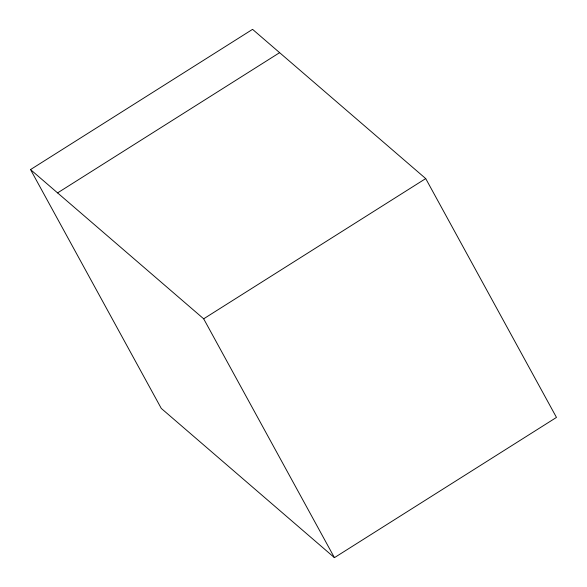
<?xml version="1.0" encoding="UTF-8"?>
<svg xmlns="http://www.w3.org/2000/svg" width="587" height="587" viewBox="0 0 587 587"><rect width="100%" height="100%" fill="white"/><g stroke="black" fill="none" stroke-linecap="round" stroke-linejoin="round"><path stroke-width="0.88" d="M30.531 169.584L252.564 29.35L425.714 178.58L556.469 417.416L334.436 557.65L161.286 408.42L30.531 169.584L203.674 318.807L334.436 557.65M57.585 192.896L279.617 52.669M203.674 318.807L425.714 178.58"/></g></svg>
